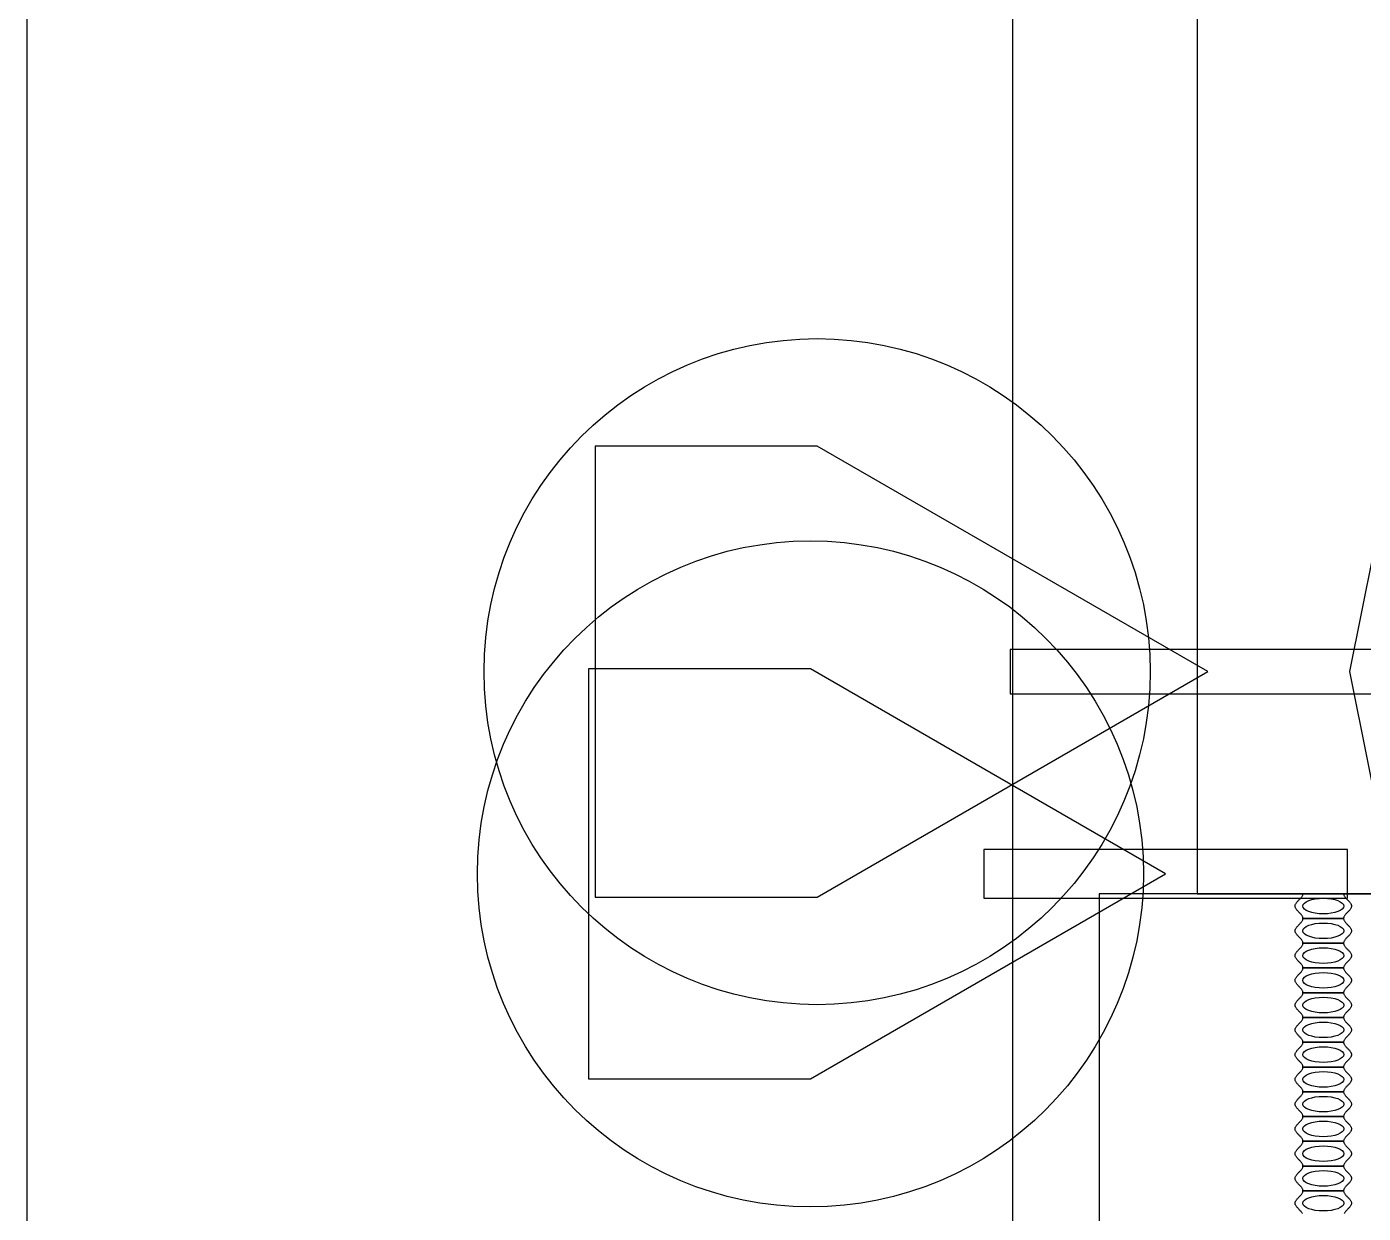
# Model space of a CAD drawing. Extents: x -130 to 140, y -1310 to 20.
# Drawn here: x -31 to -0.9, y -29.2 to -2.48 of the extents above; entities that cross this region are included whole.
import ezdxf

# ---------------------------------------------------------------- set-up
doc = ezdxf.new("R2010")
doc.units = 0

msp = doc.modelspace()

# ---------------------------------------------------------------- linework, layer by layer
at = {"layer": 'cure'}
for points in [[(-4.641, -22), (4.641, -22), (4.641, 0), (-4.641, 0)], [(-4.4, -17), (-13.2, -11.9193), (-18.2, -11.9193), (-18.2, -22.0807), (-13.2, -22.0807)], [(0.4, -13), (1.2, -17), (0.4, -21), (-0.4, -21), (-1.2, -17), (-0.4, -13)], [(-8.85, -17.5), (8.85, -17.5), (8.85, -16.5), (-8.85, -16.5)], [(-5.35, -21.5538), (-13.35, -16.935), (-18.35, -16.935), (-18.35, -26.1726), (-13.35, -26.1726)], [(-9.4462, -22.1), (-1.2538, -22.1), (-1.2538, -21.0076), (-9.4462, -21.0076)], [(-6.8462, -52.5996), (6.8462, -52.5996), (6.8462, -22), (-6.8462, -22)]]:
    msp.add_lwpolyline(points, close=True, dxfattribs=at)
at = {"layer": 'M1_Field'}
msp.add_lwpolyline([(-31, -62), (31, -62), (31, 0), (-31, 0)], close=True, dxfattribs=at)
at = {"layer": 'M1_LD'}
for centre in [(-13.2, -17), (-13.2, -17), (-13.35, -21.5538), (-13.35, -21.5538)]:
    msp.add_circle(centre, 7.5, dxfattribs=at)
at = {"layer": 'M1_Neg'}
for points in [[(-4.4, -17), (-13.2, -11.9193), (-18.2, -11.9193), (-18.2, -22.0807), (-13.2, -22.0807)], [(0.4, -13), (1.2, -17), (0.4, -21), (-0.4, -21), (-1.2, -17), (-0.4, -13)], [(-8.85, -17.5), (8.85, -17.5), (8.85, -16.5), (-8.85, -16.5)], [(-5.35, -21.5538), (-13.35, -16.935), (-18.35, -16.935), (-18.35, -26.1726), (-13.35, -26.1726)], [(-9.4462, -22.1), (-1.2538, -22.1), (-1.2538, -21.0076), (-9.4462, -21.0076)], [(-2.2573, -22.5576), (-2.258, -22.5462), (-2.2602, -22.5348), (-2.2638, -22.5235), (-2.2687, -22.5121), (-2.2749, -22.5007), (-2.2823, -22.4893), (-2.2907, -22.4779), (-2.3001, -22.4666), (-2.3102, -22.4552), (-2.3209, -22.4438), (-2.332, -22.4324), (-2.3433, -22.421), (-2.3547, -22.4097), (-2.366, -22.3983), (-2.3769, -22.3869), (-2.3873, -22.3755), (-2.397, -22.3641), (-2.406, -22.3528), (-2.4139, -22.3414), (-2.4207, -22.33), (-2.4263, -22.3186), (-2.4306, -22.3072), (-2.4334, -22.2959), (-2.4349, -22.2845), (-2.4349, -22.2731), (-2.4334, -22.2617), (-2.4306, -22.2504), (-2.4263, -22.239), (-2.4207, -22.2276), (-2.4139, -22.2162), (-2.406, -22.2048), (-2.397, -22.1935), (-2.3873, -22.1821), (-2.3769, -22.1707), (-2.366, -22.1593), (-2.3547, -22.1479), (-2.3433, -22.1366), (-2.332, -22.1252), (-2.3209, -22.1138), (-2.3102, -22.1024), (-2.3001, -22.091), (-2.2907, -22.0797), (-2.2823, -22.0683), (-2.2749, -22.0569), (-2.2687, -22.0455), (-2.2638, -22.0341), (-2.2602, -22.0228), (-2.258, -22.0114), (-2.2573, -22), (-1.3427, -22), (-1.342, -22.0114), (-1.3398, -22.0228), (-1.3362, -22.0341), (-1.3313, -22.0455), (-1.3251, -22.0569), (-1.3177, -22.0683), (-1.3093, -22.0797), (-1.2999, -22.091), (-1.2898, -22.1024), (-1.2791, -22.1138), (-1.268, -22.1252), (-1.2567, -22.1366), (-1.2453, -22.1479), (-1.234, -22.1593), (-1.2231, -22.1707), (-1.2127, -22.1821), (-1.203, -22.1935), (-1.194, -22.2048), (-1.1861, -22.2162), (-1.1793, -22.2276), (-1.1737, -22.239), (-1.1694, -22.2504), (-1.1666, -22.2617), (-1.1651, -22.2731), (-1.1651, -22.2845), (-1.1666, -22.2959), (-1.1694, -22.3072), (-1.1737, -22.3186), (-1.1793, -22.33), (-1.1861, -22.3414), (-1.194, -22.3528), (-1.203, -22.3641), (-1.2127, -22.3755), (-1.2231, -22.3869), (-1.234, -22.3983), (-1.2453, -22.4097), (-1.2567, -22.421), (-1.268, -22.4324), (-1.2791, -22.4438), (-1.2898, -22.4552), (-1.2999, -22.4666), (-1.3093, -22.4779), (-1.3177, -22.4893), (-1.3251, -22.5007), (-1.3313, -22.5121), (-1.3362, -22.5235), (-1.3398, -22.5348), (-1.342, -22.5462), (-1.3427, -22.5576)], [(-2.2573, -23.1152), (-2.258, -23.1038), (-2.2602, -23.0924), (-2.2638, -23.0811), (-2.2687, -23.0697), (-2.2749, -23.0583), (-2.2823, -23.0469), (-2.2907, -23.0355), (-2.3001, -23.0242), (-2.3102, -23.0128), (-2.3209, -23.0014), (-2.332, -22.99), (-2.3433, -22.9786), (-2.3547, -22.9673), (-2.366, -22.9559), (-2.3769, -22.9445), (-2.3873, -22.9331), (-2.397, -22.9217), (-2.406, -22.9104), (-2.4139, -22.899), (-2.4207, -22.8876), (-2.4263, -22.8762), (-2.4306, -22.8648), (-2.4334, -22.8535), (-2.4349, -22.8421), (-2.4349, -22.8307), (-2.4334, -22.8193), (-2.4306, -22.808), (-2.4263, -22.7966), (-2.4207, -22.7852), (-2.4139, -22.7738), (-2.406, -22.7624), (-2.397, -22.7511), (-2.3873, -22.7397), (-2.3769, -22.7283), (-2.366, -22.7169), (-2.3547, -22.7055), (-2.3433, -22.6942), (-2.332, -22.6828), (-2.3209, -22.6714), (-2.3102, -22.66), (-2.3001, -22.6486), (-2.2907, -22.6373), (-2.2823, -22.6259), (-2.2749, -22.6145), (-2.2687, -22.6031), (-2.2638, -22.5917), (-2.2602, -22.5804), (-2.258, -22.569), (-2.2573, -22.5576), (-1.3427, -22.5576), (-1.342, -22.569), (-1.3398, -22.5804), (-1.3362, -22.5917), (-1.3313, -22.6031), (-1.3251, -22.6145), (-1.3177, -22.6259), (-1.3093, -22.6373), (-1.2999, -22.6486), (-1.2898, -22.66), (-1.2791, -22.6714), (-1.268, -22.6828), (-1.2567, -22.6942), (-1.2453, -22.7055), (-1.234, -22.7169), (-1.2231, -22.7283), (-1.2127, -22.7397), (-1.203, -22.7511), (-1.194, -22.7624), (-1.1861, -22.7738), (-1.1793, -22.7852), (-1.1737, -22.7966), (-1.1694, -22.808), (-1.1666, -22.8193), (-1.1651, -22.8307), (-1.1651, -22.8421), (-1.1666, -22.8535), (-1.1694, -22.8648), (-1.1737, -22.8762), (-1.1793, -22.8876), (-1.1861, -22.899), (-1.194, -22.9104), (-1.203, -22.9217), (-1.2127, -22.9331), (-1.2231, -22.9445), (-1.234, -22.9559), (-1.2453, -22.9673), (-1.2567, -22.9786), (-1.268, -22.99), (-1.2791, -23.0014), (-1.2898, -23.0128), (-1.2999, -23.0242), (-1.3093, -23.0355), (-1.3177, -23.0469), (-1.3251, -23.0583), (-1.3313, -23.0697), (-1.3362, -23.0811), (-1.3398, -23.0924), (-1.342, -23.1038), (-1.3427, -23.1152)], [(-2.2573, -23.6728), (-2.258, -23.6614), (-2.2602, -23.65), (-2.2638, -23.6387), (-2.2687, -23.6273), (-2.2749, -23.6159), (-2.2823, -23.6045), (-2.2907, -23.5931), (-2.3001, -23.5818), (-2.3102, -23.5704), (-2.3209, -23.559), (-2.332, -23.5476), (-2.3433, -23.5362), (-2.3547, -23.5249), (-2.366, -23.5135), (-2.3769, -23.5021), (-2.3873, -23.4907), (-2.397, -23.4793), (-2.406, -23.468), (-2.4139, -23.4566), (-2.4207, -23.4452), (-2.4263, -23.4338), (-2.4306, -23.4224), (-2.4334, -23.4111), (-2.4349, -23.3997), (-2.4349, -23.3883), (-2.4334, -23.3769), (-2.4306, -23.3656), (-2.4263, -23.3542), (-2.4207, -23.3428), (-2.4139, -23.3314), (-2.406, -23.32), (-2.397, -23.3087), (-2.3873, -23.2973), (-2.3769, -23.2859), (-2.366, -23.2745), (-2.3547, -23.2631), (-2.3433, -23.2518), (-2.332, -23.2404), (-2.3209, -23.229), (-2.3102, -23.2176), (-2.3001, -23.2062), (-2.2907, -23.1949), (-2.2823, -23.1835), (-2.2749, -23.1721), (-2.2687, -23.1607), (-2.2638, -23.1493), (-2.2602, -23.138), (-2.258, -23.1266), (-2.2573, -23.1152), (-1.3427, -23.1152), (-1.342, -23.1266), (-1.3398, -23.138), (-1.3362, -23.1493), (-1.3313, -23.1607), (-1.3251, -23.1721), (-1.3177, -23.1835), (-1.3093, -23.1949), (-1.2999, -23.2062), (-1.2898, -23.2176), (-1.2791, -23.229), (-1.268, -23.2404), (-1.2567, -23.2518), (-1.2453, -23.2631), (-1.234, -23.2745), (-1.2231, -23.2859), (-1.2127, -23.2973), (-1.203, -23.3087), (-1.194, -23.32), (-1.1861, -23.3314), (-1.1793, -23.3428), (-1.1737, -23.3542), (-1.1694, -23.3656), (-1.1666, -23.3769), (-1.1651, -23.3883), (-1.1651, -23.3997), (-1.1666, -23.4111), (-1.1694, -23.4224), (-1.1737, -23.4338), (-1.1793, -23.4452), (-1.1861, -23.4566), (-1.194, -23.468), (-1.203, -23.4793), (-1.2127, -23.4907), (-1.2231, -23.5021), (-1.234, -23.5135), (-1.2453, -23.5249), (-1.2567, -23.5362), (-1.268, -23.5476), (-1.2791, -23.559), (-1.2898, -23.5704), (-1.2999, -23.5818), (-1.3093, -23.5931), (-1.3177, -23.6045), (-1.3251, -23.6159), (-1.3313, -23.6273), (-1.3362, -23.6387), (-1.3398, -23.65), (-1.342, -23.6614), (-1.3427, -23.6728)], [(-2.2573, -24.2304), (-2.258, -24.219), (-2.2602, -24.2076), (-2.2638, -24.1963), (-2.2687, -24.1849), (-2.2749, -24.1735), (-2.2823, -24.1621), (-2.2907, -24.1507), (-2.3001, -24.1394), (-2.3102, -24.128), (-2.3209, -24.1166), (-2.332, -24.1052), (-2.3433, -24.0938), (-2.3547, -24.0825), (-2.366, -24.0711), (-2.3769, -24.0597), (-2.3873, -24.0483), (-2.397, -24.0369), (-2.406, -24.0256), (-2.4139, -24.0142), (-2.4207, -24.0028), (-2.4263, -23.9914), (-2.4306, -23.98), (-2.4334, -23.9687), (-2.4349, -23.9573), (-2.4349, -23.9459), (-2.4334, -23.9345), (-2.4306, -23.9232), (-2.4263, -23.9118), (-2.4207, -23.9004), (-2.4139, -23.889), (-2.406, -23.8776), (-2.397, -23.8663), (-2.3873, -23.8549), (-2.3769, -23.8435), (-2.366, -23.8321), (-2.3547, -23.8207), (-2.3433, -23.8094), (-2.332, -23.798), (-2.3209, -23.7866), (-2.3102, -23.7752), (-2.3001, -23.7638), (-2.2907, -23.7525), (-2.2823, -23.7411), (-2.2749, -23.7297), (-2.2687, -23.7183), (-2.2638, -23.7069), (-2.2602, -23.6956), (-2.258, -23.6842), (-2.2573, -23.6728), (-1.3427, -23.6728), (-1.342, -23.6842), (-1.3398, -23.6956), (-1.3362, -23.7069), (-1.3313, -23.7183), (-1.3251, -23.7297), (-1.3177, -23.7411), (-1.3093, -23.7525), (-1.2999, -23.7638), (-1.2898, -23.7752), (-1.2791, -23.7866), (-1.268, -23.798), (-1.2567, -23.8094), (-1.2453, -23.8207), (-1.234, -23.8321), (-1.2231, -23.8435), (-1.2127, -23.8549), (-1.203, -23.8663), (-1.194, -23.8776), (-1.1861, -23.889), (-1.1793, -23.9004), (-1.1737, -23.9118), (-1.1694, -23.9232), (-1.1666, -23.9345), (-1.1651, -23.9459), (-1.1651, -23.9573), (-1.1666, -23.9687), (-1.1694, -23.98), (-1.1737, -23.9914), (-1.1793, -24.0028), (-1.1861, -24.0142), (-1.194, -24.0256), (-1.203, -24.0369), (-1.2127, -24.0483), (-1.2231, -24.0597), (-1.234, -24.0711), (-1.2453, -24.0825), (-1.2567, -24.0938), (-1.268, -24.1052), (-1.2791, -24.1166), (-1.2898, -24.128), (-1.2999, -24.1394), (-1.3093, -24.1507), (-1.3177, -24.1621), (-1.3251, -24.1735), (-1.3313, -24.1849), (-1.3362, -24.1963), (-1.3398, -24.2076), (-1.342, -24.219), (-1.3427, -24.2304)], [(-2.2573, -24.788), (-2.258, -24.7766), (-2.2602, -24.7652), (-2.2638, -24.7539), (-2.2687, -24.7425), (-2.2749, -24.7311), (-2.2823, -24.7197), (-2.2907, -24.7083), (-2.3001, -24.697), (-2.3102, -24.6856), (-2.3209, -24.6742), (-2.332, -24.6628), (-2.3433, -24.6514), (-2.3547, -24.6401), (-2.366, -24.6287), (-2.3769, -24.6173), (-2.3873, -24.6059), (-2.397, -24.5945), (-2.406, -24.5832), (-2.4139, -24.5718), (-2.4207, -24.5604), (-2.4263, -24.549), (-2.4306, -24.5376), (-2.4334, -24.5263), (-2.4349, -24.5149), (-2.4349, -24.5035), (-2.4334, -24.4921), (-2.4306, -24.4808), (-2.4263, -24.4694), (-2.4207, -24.458), (-2.4139, -24.4466), (-2.406, -24.4352), (-2.397, -24.4239), (-2.3873, -24.4125), (-2.3769, -24.4011), (-2.366, -24.3897), (-2.3547, -24.3783), (-2.3433, -24.367), (-2.332, -24.3556), (-2.3209, -24.3442), (-2.3102, -24.3328), (-2.3001, -24.3214), (-2.2907, -24.3101), (-2.2823, -24.2987), (-2.2749, -24.2873), (-2.2687, -24.2759), (-2.2638, -24.2645), (-2.2602, -24.2532), (-2.258, -24.2418), (-2.2573, -24.2304), (-1.3427, -24.2304), (-1.342, -24.2418), (-1.3398, -24.2532), (-1.3362, -24.2645), (-1.3313, -24.2759), (-1.3251, -24.2873), (-1.3177, -24.2987), (-1.3093, -24.3101), (-1.2999, -24.3214), (-1.2898, -24.3328), (-1.2791, -24.3442), (-1.268, -24.3556), (-1.2567, -24.367), (-1.2453, -24.3783), (-1.234, -24.3897), (-1.2231, -24.4011), (-1.2127, -24.4125), (-1.203, -24.4239), (-1.194, -24.4352), (-1.1861, -24.4466), (-1.1793, -24.458), (-1.1737, -24.4694), (-1.1694, -24.4808), (-1.1666, -24.4921), (-1.1651, -24.5035), (-1.1651, -24.5149), (-1.1666, -24.5263), (-1.1694, -24.5376), (-1.1737, -24.549), (-1.1793, -24.5604), (-1.1861, -24.5718), (-1.194, -24.5832), (-1.203, -24.5945), (-1.2127, -24.6059), (-1.2231, -24.6173), (-1.234, -24.6287), (-1.2453, -24.6401), (-1.2567, -24.6514), (-1.268, -24.6628), (-1.2791, -24.6742), (-1.2898, -24.6856), (-1.2999, -24.697), (-1.3093, -24.7083), (-1.3177, -24.7197), (-1.3251, -24.7311), (-1.3313, -24.7425), (-1.3362, -24.7539), (-1.3398, -24.7652), (-1.342, -24.7766), (-1.3427, -24.788)], [(-2.2573, -25.3456), (-2.258, -25.3342), (-2.2602, -25.3228), (-2.2638, -25.3115), (-2.2687, -25.3001), (-2.2749, -25.2887), (-2.2823, -25.2773), (-2.2907, -25.2659), (-2.3001, -25.2546), (-2.3102, -25.2432), (-2.3209, -25.2318), (-2.332, -25.2204), (-2.3433, -25.209), (-2.3547, -25.1977), (-2.366, -25.1863), (-2.3769, -25.1749), (-2.3873, -25.1635), (-2.397, -25.1521), (-2.406, -25.1408), (-2.4139, -25.1294), (-2.4207, -25.118), (-2.4263, -25.1066), (-2.4306, -25.0952), (-2.4334, -25.0839), (-2.4349, -25.0725), (-2.4349, -25.0611), (-2.4334, -25.0497), (-2.4306, -25.0384), (-2.4263, -25.027), (-2.4207, -25.0156), (-2.4139, -25.0042), (-2.406, -24.9928), (-2.397, -24.9815), (-2.3873, -24.9701), (-2.3769, -24.9587), (-2.366, -24.9473), (-2.3547, -24.9359), (-2.3433, -24.9246), (-2.332, -24.9132), (-2.3209, -24.9018), (-2.3102, -24.8904), (-2.3001, -24.879), (-2.2907, -24.8677), (-2.2823, -24.8563), (-2.2749, -24.8449), (-2.2687, -24.8335), (-2.2638, -24.8221), (-2.2602, -24.8108), (-2.258, -24.7994), (-2.2573, -24.788), (-1.3427, -24.788), (-1.342, -24.7994), (-1.3398, -24.8108), (-1.3362, -24.8221), (-1.3313, -24.8335), (-1.3251, -24.8449), (-1.3177, -24.8563), (-1.3093, -24.8677), (-1.2999, -24.879), (-1.2898, -24.8904), (-1.2791, -24.9018), (-1.268, -24.9132), (-1.2567, -24.9246), (-1.2453, -24.9359), (-1.234, -24.9473), (-1.2231, -24.9587), (-1.2127, -24.9701), (-1.203, -24.9815), (-1.194, -24.9928), (-1.1861, -25.0042), (-1.1793, -25.0156), (-1.1737, -25.027), (-1.1694, -25.0384), (-1.1666, -25.0497), (-1.1651, -25.0611), (-1.1651, -25.0725), (-1.1666, -25.0839), (-1.1694, -25.0952), (-1.1737, -25.1066), (-1.1793, -25.118), (-1.1861, -25.1294), (-1.194, -25.1408), (-1.203, -25.1521), (-1.2127, -25.1635), (-1.2231, -25.1749), (-1.234, -25.1863), (-1.2453, -25.1977), (-1.2567, -25.209), (-1.268, -25.2204), (-1.2791, -25.2318), (-1.2898, -25.2432), (-1.2999, -25.2546), (-1.3093, -25.2659), (-1.3177, -25.2773), (-1.3251, -25.2887), (-1.3313, -25.3001), (-1.3362, -25.3115), (-1.3398, -25.3228), (-1.342, -25.3342), (-1.3427, -25.3456)], [(-2.2573, -25.9032), (-2.258, -25.8918), (-2.2602, -25.8804), (-2.2638, -25.8691), (-2.2687, -25.8577), (-2.2749, -25.8463), (-2.2823, -25.8349), (-2.2907, -25.8235), (-2.3001, -25.8122), (-2.3102, -25.8008), (-2.3209, -25.7894), (-2.332, -25.778), (-2.3433, -25.7666), (-2.3547, -25.7553), (-2.366, -25.7439), (-2.3769, -25.7325), (-2.3873, -25.7211), (-2.397, -25.7097), (-2.406, -25.6984), (-2.4139, -25.687), (-2.4207, -25.6756), (-2.4263, -25.6642), (-2.4306, -25.6528), (-2.4334, -25.6415), (-2.4349, -25.6301), (-2.4349, -25.6187), (-2.4334, -25.6073), (-2.4306, -25.596), (-2.4263, -25.5846), (-2.4207, -25.5732), (-2.4139, -25.5618), (-2.406, -25.5504), (-2.397, -25.5391), (-2.3873, -25.5277), (-2.3769, -25.5163), (-2.366, -25.5049), (-2.3547, -25.4935), (-2.3433, -25.4822), (-2.332, -25.4708), (-2.3209, -25.4594), (-2.3102, -25.448), (-2.3001, -25.4366), (-2.2907, -25.4253), (-2.2823, -25.4139), (-2.2749, -25.4025), (-2.2687, -25.3911), (-2.2638, -25.3797), (-2.2602, -25.3684), (-2.258, -25.357), (-2.2573, -25.3456), (-1.3427, -25.3456), (-1.342, -25.357), (-1.3398, -25.3684), (-1.3362, -25.3797), (-1.3313, -25.3911), (-1.3251, -25.4025), (-1.3177, -25.4139), (-1.3093, -25.4253), (-1.2999, -25.4366), (-1.2898, -25.448), (-1.2791, -25.4594), (-1.268, -25.4708), (-1.2567, -25.4822), (-1.2453, -25.4935), (-1.234, -25.5049), (-1.2231, -25.5163), (-1.2127, -25.5277), (-1.203, -25.5391), (-1.194, -25.5504), (-1.1861, -25.5618), (-1.1793, -25.5732), (-1.1737, -25.5846), (-1.1694, -25.596), (-1.1666, -25.6073), (-1.1651, -25.6187), (-1.1651, -25.6301), (-1.1666, -25.6415), (-1.1694, -25.6528), (-1.1737, -25.6642), (-1.1793, -25.6756), (-1.1861, -25.687), (-1.194, -25.6984), (-1.203, -25.7097), (-1.2127, -25.7211), (-1.2231, -25.7325), (-1.234, -25.7439), (-1.2453, -25.7553), (-1.2567, -25.7666), (-1.268, -25.778), (-1.2791, -25.7894), (-1.2898, -25.8008), (-1.2999, -25.8122), (-1.3093, -25.8235), (-1.3177, -25.8349), (-1.3251, -25.8463), (-1.3313, -25.8577), (-1.3362, -25.8691), (-1.3398, -25.8804), (-1.342, -25.8918), (-1.3427, -25.9032)], [(-2.2573, -26.4608), (-2.258, -26.4494), (-2.2602, -26.438), (-2.2638, -26.4267), (-2.2687, -26.4153), (-2.2749, -26.4039), (-2.2823, -26.3925), (-2.2907, -26.3811), (-2.3001, -26.3698), (-2.3102, -26.3584), (-2.3209, -26.347), (-2.332, -26.3356), (-2.3433, -26.3242), (-2.3547, -26.3129), (-2.366, -26.3015), (-2.3769, -26.2901), (-2.3873, -26.2787), (-2.397, -26.2673), (-2.406, -26.256), (-2.4139, -26.2446), (-2.4207, -26.2332), (-2.4263, -26.2218), (-2.4306, -26.2104), (-2.4334, -26.1991), (-2.4349, -26.1877), (-2.4349, -26.1763), (-2.4334, -26.1649), (-2.4306, -26.1536), (-2.4263, -26.1422), (-2.4207, -26.1308), (-2.4139, -26.1194), (-2.406, -26.108), (-2.397, -26.0967), (-2.3873, -26.0853), (-2.3769, -26.0739), (-2.366, -26.0625), (-2.3547, -26.0511), (-2.3433, -26.0398), (-2.332, -26.0284), (-2.3209, -26.017), (-2.3102, -26.0056), (-2.3001, -25.9942), (-2.2907, -25.9829), (-2.2823, -25.9715), (-2.2749, -25.9601), (-2.2687, -25.9487), (-2.2638, -25.9373), (-2.2602, -25.926), (-2.258, -25.9146), (-2.2573, -25.9032), (-1.3427, -25.9032), (-1.342, -25.9146), (-1.3398, -25.926), (-1.3362, -25.9373), (-1.3313, -25.9487), (-1.3251, -25.9601), (-1.3177, -25.9715), (-1.3093, -25.9829), (-1.2999, -25.9942), (-1.2898, -26.0056), (-1.2791, -26.017), (-1.268, -26.0284), (-1.2567, -26.0398), (-1.2453, -26.0511), (-1.234, -26.0625), (-1.2231, -26.0739), (-1.2127, -26.0853), (-1.203, -26.0967), (-1.194, -26.108), (-1.1861, -26.1194), (-1.1793, -26.1308), (-1.1737, -26.1422), (-1.1694, -26.1536), (-1.1666, -26.1649), (-1.1651, -26.1763), (-1.1651, -26.1877), (-1.1666, -26.1991), (-1.1694, -26.2104), (-1.1737, -26.2218), (-1.1793, -26.2332), (-1.1861, -26.2446), (-1.194, -26.256), (-1.203, -26.2673), (-1.2127, -26.2787), (-1.2231, -26.2901), (-1.234, -26.3015), (-1.2453, -26.3129), (-1.2567, -26.3242), (-1.268, -26.3356), (-1.2791, -26.347), (-1.2898, -26.3584), (-1.2999, -26.3698), (-1.3093, -26.3811), (-1.3177, -26.3925), (-1.3251, -26.4039), (-1.3313, -26.4153), (-1.3362, -26.4267), (-1.3398, -26.438), (-1.342, -26.4494), (-1.3427, -26.4608)], [(-2.2573, -27.0184), (-2.258, -27.007), (-2.2602, -26.9956), (-2.2638, -26.9843), (-2.2687, -26.9729), (-2.2749, -26.9615), (-2.2823, -26.9501), (-2.2907, -26.9387), (-2.3001, -26.9274), (-2.3102, -26.916), (-2.3209, -26.9046), (-2.332, -26.8932), (-2.3433, -26.8818), (-2.3547, -26.8705), (-2.366, -26.8591), (-2.3769, -26.8477), (-2.3873, -26.8363), (-2.397, -26.8249), (-2.406, -26.8136), (-2.4139, -26.8022), (-2.4207, -26.7908), (-2.4263, -26.7794), (-2.4306, -26.768), (-2.4334, -26.7567), (-2.4349, -26.7453), (-2.4349, -26.7339), (-2.4334, -26.7225), (-2.4306, -26.7112), (-2.4263, -26.6998), (-2.4207, -26.6884), (-2.4139, -26.677), (-2.406, -26.6656), (-2.397, -26.6543), (-2.3873, -26.6429), (-2.3769, -26.6315), (-2.366, -26.6201), (-2.3547, -26.6087), (-2.3433, -26.5974), (-2.332, -26.586), (-2.3209, -26.5746), (-2.3102, -26.5632), (-2.3001, -26.5518), (-2.2907, -26.5405), (-2.2823, -26.5291), (-2.2749, -26.5177), (-2.2687, -26.5063), (-2.2638, -26.4949), (-2.2602, -26.4836), (-2.258, -26.4722), (-2.2573, -26.4608), (-1.3427, -26.4608), (-1.342, -26.4722), (-1.3398, -26.4836), (-1.3362, -26.4949), (-1.3313, -26.5063), (-1.3251, -26.5177), (-1.3177, -26.5291), (-1.3093, -26.5405), (-1.2999, -26.5518), (-1.2898, -26.5632), (-1.2791, -26.5746), (-1.268, -26.586), (-1.2567, -26.5974), (-1.2453, -26.6087), (-1.234, -26.6201), (-1.2231, -26.6315), (-1.2127, -26.6429), (-1.203, -26.6543), (-1.194, -26.6656), (-1.1861, -26.677), (-1.1793, -26.6884), (-1.1737, -26.6998), (-1.1694, -26.7112), (-1.1666, -26.7225), (-1.1651, -26.7339), (-1.1651, -26.7453), (-1.1666, -26.7567), (-1.1694, -26.768), (-1.1737, -26.7794), (-1.1793, -26.7908), (-1.1861, -26.8022), (-1.194, -26.8136), (-1.203, -26.8249), (-1.2127, -26.8363), (-1.2231, -26.8477), (-1.234, -26.8591), (-1.2453, -26.8705), (-1.2567, -26.8818), (-1.268, -26.8932), (-1.2791, -26.9046), (-1.2898, -26.916), (-1.2999, -26.9274), (-1.3093, -26.9387), (-1.3177, -26.9501), (-1.3251, -26.9615), (-1.3313, -26.9729), (-1.3362, -26.9843), (-1.3398, -26.9956), (-1.342, -27.007), (-1.3427, -27.0184)], [(-2.2573, -27.576), (-2.258, -27.5646), (-2.2602, -27.5532), (-2.2638, -27.5419), (-2.2687, -27.5305), (-2.2749, -27.5191), (-2.2823, -27.5077), (-2.2907, -27.4963), (-2.3001, -27.485), (-2.3102, -27.4736), (-2.3209, -27.4622), (-2.332, -27.4508), (-2.3433, -27.4394), (-2.3547, -27.4281), (-2.366, -27.4167), (-2.3769, -27.4053), (-2.3873, -27.3939), (-2.397, -27.3825), (-2.406, -27.3712), (-2.4139, -27.3598), (-2.4207, -27.3484), (-2.4263, -27.337), (-2.4306, -27.3256), (-2.4334, -27.3143), (-2.4349, -27.3029), (-2.4349, -27.2915), (-2.4334, -27.2801), (-2.4306, -27.2688), (-2.4263, -27.2574), (-2.4207, -27.246), (-2.4139, -27.2346), (-2.406, -27.2232), (-2.397, -27.2119), (-2.3873, -27.2005), (-2.3769, -27.1891), (-2.366, -27.1777), (-2.3547, -27.1663), (-2.3433, -27.155), (-2.332, -27.1436), (-2.3209, -27.1322), (-2.3102, -27.1208), (-2.3001, -27.1094), (-2.2907, -27.0981), (-2.2823, -27.0867), (-2.2749, -27.0753), (-2.2687, -27.0639), (-2.2638, -27.0525), (-2.2602, -27.0412), (-2.258, -27.0298), (-2.2573, -27.0184), (-1.3427, -27.0184), (-1.342, -27.0298), (-1.3398, -27.0412), (-1.3362, -27.0525), (-1.3313, -27.0639), (-1.3251, -27.0753), (-1.3177, -27.0867), (-1.3093, -27.0981), (-1.2999, -27.1094), (-1.2898, -27.1208), (-1.2791, -27.1322), (-1.268, -27.1436), (-1.2567, -27.155), (-1.2453, -27.1663), (-1.234, -27.1777), (-1.2231, -27.1891), (-1.2127, -27.2005), (-1.203, -27.2119), (-1.194, -27.2232), (-1.1861, -27.2346), (-1.1793, -27.246), (-1.1737, -27.2574), (-1.1694, -27.2688), (-1.1666, -27.2801), (-1.1651, -27.2915), (-1.1651, -27.3029), (-1.1666, -27.3143), (-1.1694, -27.3256), (-1.1737, -27.337), (-1.1793, -27.3484), (-1.1861, -27.3598), (-1.194, -27.3712), (-1.203, -27.3825), (-1.2127, -27.3939), (-1.2231, -27.4053), (-1.234, -27.4167), (-1.2453, -27.4281), (-1.2567, -27.4394), (-1.268, -27.4508), (-1.2791, -27.4622), (-1.2898, -27.4736), (-1.2999, -27.485), (-1.3093, -27.4963), (-1.3177, -27.5077), (-1.3251, -27.5191), (-1.3313, -27.5305), (-1.3362, -27.5419), (-1.3398, -27.5532), (-1.342, -27.5646), (-1.3427, -27.576)], [(-2.2573, -28.1336), (-2.258, -28.1222), (-2.2602, -28.1108), (-2.2638, -28.0995), (-2.2687, -28.0881), (-2.2749, -28.0767), (-2.2823, -28.0653), (-2.2907, -28.0539), (-2.3001, -28.0426), (-2.3102, -28.0312), (-2.3209, -28.0198), (-2.332, -28.0084), (-2.3433, -27.997), (-2.3547, -27.9857), (-2.366, -27.9743), (-2.3769, -27.9629), (-2.3873, -27.9515), (-2.397, -27.9401), (-2.406, -27.9288), (-2.4139, -27.9174), (-2.4207, -27.906), (-2.4263, -27.8946), (-2.4306, -27.8832), (-2.4334, -27.8719), (-2.4349, -27.8605), (-2.4349, -27.8491), (-2.4334, -27.8377), (-2.4306, -27.8264), (-2.4263, -27.815), (-2.4207, -27.8036), (-2.4139, -27.7922), (-2.406, -27.7808), (-2.397, -27.7695), (-2.3873, -27.7581), (-2.3769, -27.7467), (-2.366, -27.7353), (-2.3547, -27.7239), (-2.3433, -27.7126), (-2.332, -27.7012), (-2.3209, -27.6898), (-2.3102, -27.6784), (-2.3001, -27.667), (-2.2907, -27.6557), (-2.2823, -27.6443), (-2.2749, -27.6329), (-2.2687, -27.6215), (-2.2638, -27.6101), (-2.2602, -27.5988), (-2.258, -27.5874), (-2.2573, -27.576), (-1.3427, -27.576), (-1.342, -27.5874), (-1.3398, -27.5988), (-1.3362, -27.6101), (-1.3313, -27.6215), (-1.3251, -27.6329), (-1.3177, -27.6443), (-1.3093, -27.6557), (-1.2999, -27.667), (-1.2898, -27.6784), (-1.2791, -27.6898), (-1.268, -27.7012), (-1.2567, -27.7126), (-1.2453, -27.7239), (-1.234, -27.7353), (-1.2231, -27.7467), (-1.2127, -27.7581), (-1.203, -27.7695), (-1.194, -27.7808), (-1.1861, -27.7922), (-1.1793, -27.8036), (-1.1737, -27.815), (-1.1694, -27.8264), (-1.1666, -27.8377), (-1.1651, -27.8491), (-1.1651, -27.8605), (-1.1666, -27.8719), (-1.1694, -27.8832), (-1.1737, -27.8946), (-1.1793, -27.906), (-1.1861, -27.9174), (-1.194, -27.9288), (-1.203, -27.9401), (-1.2127, -27.9515), (-1.2231, -27.9629), (-1.234, -27.9743), (-1.2453, -27.9857), (-1.2567, -27.997), (-1.268, -28.0084), (-1.2791, -28.0198), (-1.2898, -28.0312), (-1.2999, -28.0426), (-1.3093, -28.0539), (-1.3177, -28.0653), (-1.3251, -28.0767), (-1.3313, -28.0881), (-1.3362, -28.0995), (-1.3398, -28.1108), (-1.342, -28.1222), (-1.3427, -28.1336)], [(-2.2573, -28.6912), (-2.258, -28.6798), (-2.2602, -28.6684), (-2.2638, -28.6571), (-2.2687, -28.6457), (-2.2749, -28.6343), (-2.2823, -28.6229), (-2.2907, -28.6115), (-2.3001, -28.6002), (-2.3102, -28.5888), (-2.3209, -28.5774), (-2.332, -28.566), (-2.3433, -28.5546), (-2.3547, -28.5433), (-2.366, -28.5319), (-2.3769, -28.5205), (-2.3873, -28.5091), (-2.397, -28.4977), (-2.406, -28.4864), (-2.4139, -28.475), (-2.4207, -28.4636), (-2.4263, -28.4522), (-2.4306, -28.4408), (-2.4334, -28.4295), (-2.4349, -28.4181), (-2.4349, -28.4067), (-2.4334, -28.3953), (-2.4306, -28.384), (-2.4263, -28.3726), (-2.4207, -28.3612), (-2.4139, -28.3498), (-2.406, -28.3384), (-2.397, -28.3271), (-2.3873, -28.3157), (-2.3769, -28.3043), (-2.366, -28.2929), (-2.3547, -28.2815), (-2.3433, -28.2702), (-2.332, -28.2588), (-2.3209, -28.2474), (-2.3102, -28.236), (-2.3001, -28.2246), (-2.2907, -28.2133), (-2.2823, -28.2019), (-2.2749, -28.1905), (-2.2687, -28.1791), (-2.2638, -28.1677), (-2.2602, -28.1564), (-2.258, -28.145), (-2.2573, -28.1336), (-1.3427, -28.1336), (-1.342, -28.145), (-1.3398, -28.1564), (-1.3362, -28.1677), (-1.3313, -28.1791), (-1.3251, -28.1905), (-1.3177, -28.2019), (-1.3093, -28.2133), (-1.2999, -28.2246), (-1.2898, -28.236), (-1.2791, -28.2474), (-1.268, -28.2588), (-1.2567, -28.2702), (-1.2453, -28.2815), (-1.234, -28.2929), (-1.2231, -28.3043), (-1.2127, -28.3157), (-1.203, -28.3271), (-1.194, -28.3384), (-1.1861, -28.3498), (-1.1793, -28.3612), (-1.1737, -28.3726), (-1.1694, -28.384), (-1.1666, -28.3953), (-1.1651, -28.4067), (-1.1651, -28.4181), (-1.1666, -28.4295), (-1.1694, -28.4408), (-1.1737, -28.4522), (-1.1793, -28.4636), (-1.1861, -28.475), (-1.194, -28.4864), (-1.203, -28.4977), (-1.2127, -28.5091), (-1.2231, -28.5205), (-1.234, -28.5319), (-1.2453, -28.5433), (-1.2567, -28.5546), (-1.268, -28.566), (-1.2791, -28.5774), (-1.2898, -28.5888), (-1.2999, -28.6002), (-1.3093, -28.6115), (-1.3177, -28.6229), (-1.3251, -28.6343), (-1.3313, -28.6457), (-1.3362, -28.6571), (-1.3398, -28.6684), (-1.342, -28.6798), (-1.3427, -28.6912)]]:
    msp.add_lwpolyline(points, close=True, dxfattribs=at)
msp.add_lwpolyline([(-2.2687, -29.2033), (-2.2749, -29.1919), (-2.2823, -29.1805), (-2.2907, -29.1691), (-2.3001, -29.1578), (-2.3102, -29.1464), (-2.3209, -29.135), (-2.332, -29.1236), (-2.3433, -29.1122), (-2.3547, -29.1009), (-2.366, -29.0895), (-2.3769, -29.0781), (-2.3873, -29.0667), (-2.397, -29.0553), (-2.406, -29.044), (-2.4139, -29.0326), (-2.4207, -29.0212), (-2.4263, -29.0098), (-2.4306, -28.9984), (-2.4334, -28.9871), (-2.4349, -28.9757), (-2.4349, -28.9643), (-2.4334, -28.9529), (-2.4306, -28.9416), (-2.4263, -28.9302), (-2.4207, -28.9188), (-2.4139, -28.9074), (-2.406, -28.896), (-2.397, -28.8847), (-2.3873, -28.8733), (-2.3769, -28.8619), (-2.366, -28.8505), (-2.3547, -28.8391), (-2.3433, -28.8278), (-2.332, -28.8164), (-2.3209, -28.805), (-2.3102, -28.7936), (-2.3001, -28.7822), (-2.2907, -28.7709), (-2.2823, -28.7595), (-2.2749, -28.7481), (-2.2687, -28.7367), (-2.2638, -28.7253), (-2.2602, -28.714), (-2.258, -28.7026), (-2.2573, -28.6912), (-1.3427, -28.6912), (-1.342, -28.7026), (-1.3398, -28.714), (-1.3362, -28.7253), (-1.3313, -28.7367), (-1.3251, -28.7481), (-1.3177, -28.7595), (-1.3093, -28.7709), (-1.2999, -28.7822), (-1.2898, -28.7936), (-1.2791, -28.805), (-1.268, -28.8164), (-1.2567, -28.8278), (-1.2453, -28.8391), (-1.234, -28.8505), (-1.2231, -28.8619), (-1.2127, -28.8733), (-1.203, -28.8847), (-1.194, -28.896), (-1.1861, -28.9074), (-1.1793, -28.9188), (-1.1737, -28.9302), (-1.1694, -28.9416), (-1.1666, -28.9529), (-1.1651, -28.9643), (-1.1651, -28.9757), (-1.1666, -28.9871), (-1.1694, -28.9984), (-1.1737, -29.0098), (-1.1793, -29.0212), (-1.1861, -29.0326), (-1.194, -29.044), (-1.203, -29.0553), (-1.2127, -29.0667), (-1.2231, -29.0781), (-1.234, -29.0895), (-1.2453, -29.1009), (-1.2567, -29.1122), (-1.268, -29.1236), (-1.2791, -29.135), (-1.2898, -29.1464), (-1.2999, -29.1578), (-1.3093, -29.1691), (-1.3177, -29.1805), (-1.3251, -29.1919), (-1.3313, -29.2033)], dxfattribs=at)
at = {"layer": 'M1_Pos'}
msp.add_lwpolyline([(-8.8, -52.5996), (8.8, -52.5996), (8.8, 0), (-8.8, 0)], close=True, dxfattribs=at)
at = {"layer": 'M1_Pos_holes'}
for centre in [(-1.8, -22.2788), (-1.8, -22.8364), (-1.8, -23.394), (-1.8, -23.9516), (-1.8, -24.5092), (-1.8, -25.0668), (-1.8, -25.6244), (-1.8, -26.182), (-1.8, -26.7396), (-1.8, -27.2972), (-1.8, -27.8548), (-1.8, -28.4124), (-1.8, -28.97)]:
    msp.add_ellipse(centre, major_axis=(-0.4609, 0), ratio=0.3807, dxfattribs=at)
at = {"layer": 'M2_undercutMsk'}
for points in [[(-4.641, -22), (4.641, -22), (4.641, 0), (-4.641, 0)], [(-6.8462, -52.5996), (6.8462, -52.5996), (6.8462, -22), (-6.8462, -22)]]:
    msp.add_lwpolyline(points, close=True, dxfattribs=at)

doc.saveas('drawing.dxf')
